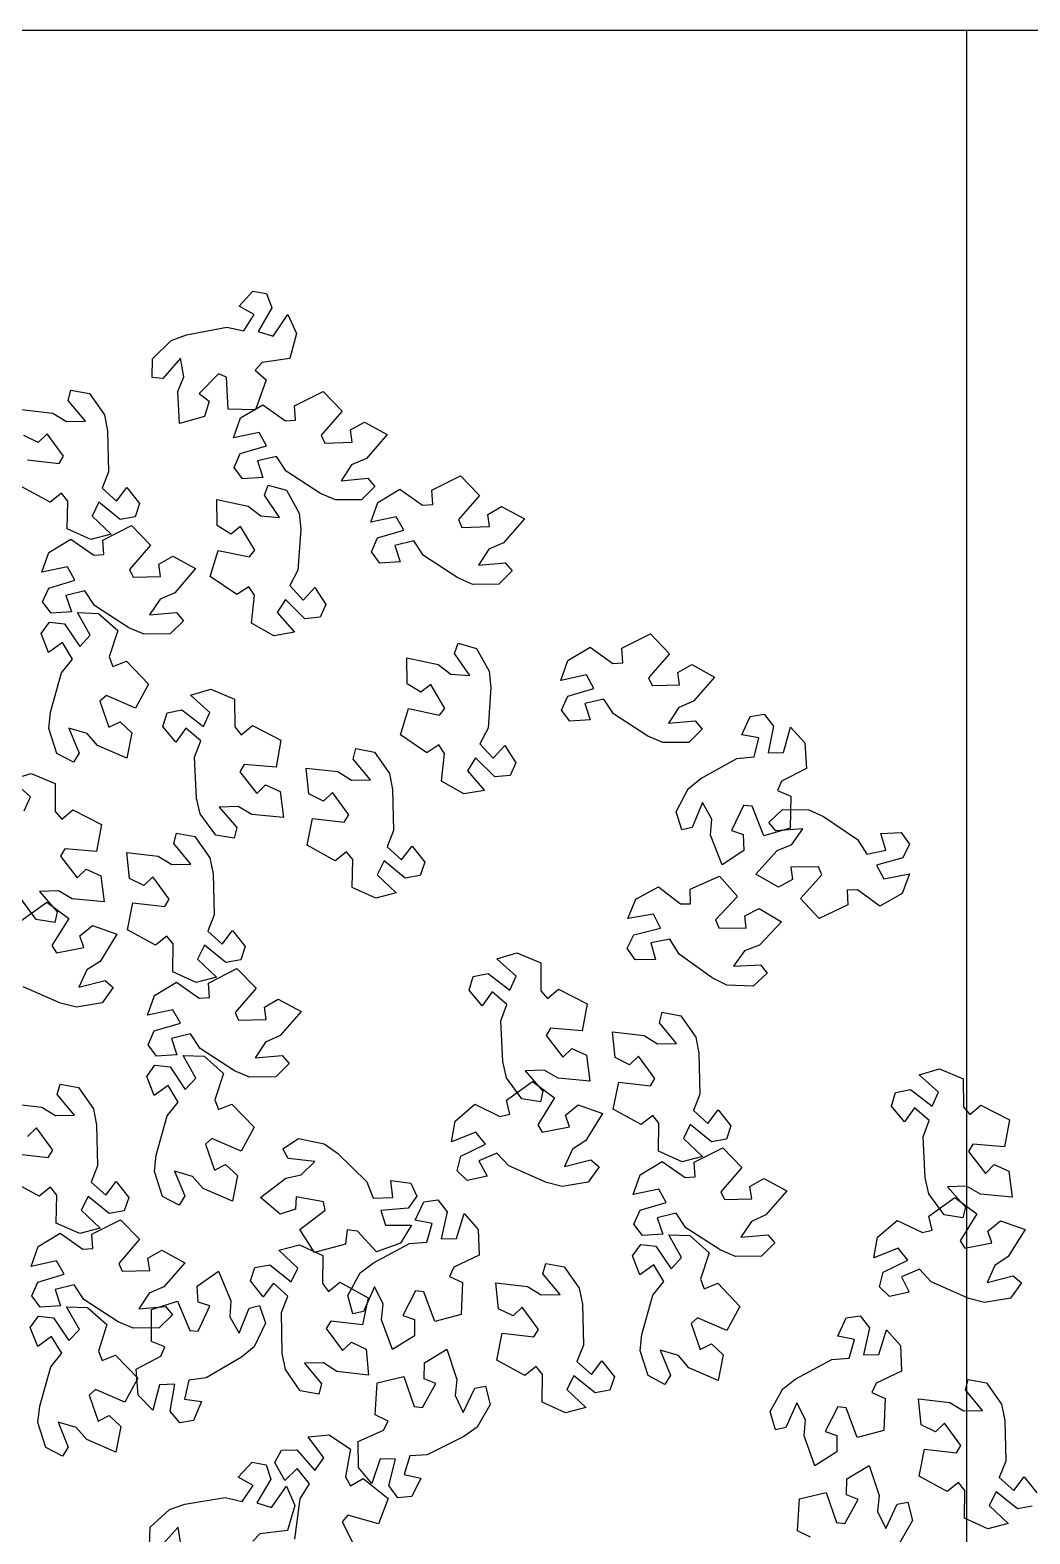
# Model space of a CAD drawing. Header units: millimetres. Extents: x 2004 to 9033, y -135 to 5682.
# Drawn here: x 3125.4 to 3244.9, y 4702.5 to 4882.3 of the extents above; entities that cross this region are included whole.
import ezdxf

# ---------------------------------------------------------------- set-up
doc = ezdxf.new("R2010")
doc.units = ezdxf.units.MM
doc.layers.add('alberi', color=74, linetype='Continuous')

msp = doc.modelspace()

# ---------------------------------------------------------------- linework, layer by layer
for p, q in [((2087.34, 4882.31), (4087.34, 4882.31)), ((3087.34, 4882.31), (3237.34, 4882.31)), ((3237.34, 4882.31), (3237.34, 4582.31))]:
    msp.add_line(p, q)
at = {"layer": 'alberi'}
for points in [[(3140.07, 4843.01), (3142.3, 4845.19), (3144.14, 4845.88), (3148.94, 4846.8), (3150.98, 4846.36), (3152.24, 4848.32), (3150.42, 4849.28), (3152.05, 4851.08), (3153.71, 4850.81), (3154.33, 4849.11), (3154.33, 4849.11), (3152.72, 4846.26), (3154.49, 4845.73), (3156.23, 4848.32), (3157.27, 4846.03), (3156.48, 4843.05), (3153.18, 4842.56), (3152.36, 4841.65), (3153.66, 4840.5), (3153.66, 4840.5), (3152.38, 4836.89), (3149.11, 4837), (3148.91, 4840.81), (3147.96, 4841.2), (3145.66, 4838.84), (3146.84, 4837.94), (3146.29, 4836.1), (3143.29, 4835.27), (3143.1, 4839.08), (3143.83, 4840.84), (3143.42, 4843.08), (3141.31, 4840.64), (3140.03, 4840.76)], [(3165.07, 4826.15), (3161.95, 4826.13), (3160.15, 4826.91), (3156.05, 4829.58), (3154.89, 4831.32), (3152.63, 4830.79), (3153.27, 4828.83), (3150.84, 4828.67), (3149.84, 4830.02), (3150.57, 4831.68), (3150.57, 4831.68), (3153.71, 4832.6), (3152.81, 4834.21), (3149.76, 4833.55), (3150.6, 4835.93), (3153.24, 4837.52), (3155.96, 4835.58), (3157.17, 4835.66), (3157.04, 4837.4), (3157.04, 4837.4), (3160.47, 4839.11), (3162.74, 4836.75), (3160.24, 4833.88), (3160.65, 4832.94), (3163.94, 4833.03), (3163.72, 4834.5), (3165.4, 4835.45), (3168.13, 4833.95), (3165.63, 4831.08), (3163.87, 4830.32), (3162.61, 4828.43), (3165.82, 4828.72), (3166.66, 4827.74)], [(3181.47, 4816.06), (3178.35, 4816.04), (3176.55, 4816.82), (3172.46, 4819.5), (3171.3, 4821.23), (3169.03, 4820.7), (3169.68, 4818.74), (3167.25, 4818.58), (3166.24, 4819.93), (3166.98, 4821.59), (3166.98, 4821.59), (3170.12, 4822.51), (3169.21, 4824.12), (3166.16, 4823.47), (3167, 4825.84), (3169.64, 4827.44), (3172.36, 4825.49), (3173.58, 4825.58), (3173.45, 4827.31), (3173.45, 4827.31), (3176.87, 4829.02), (3179.15, 4826.66), (3176.65, 4823.79), (3177.06, 4822.85), (3180.35, 4822.94), (3180.13, 4824.41), (3181.8, 4825.36), (3184.53, 4823.87), (3182.03, 4821), (3180.28, 4820.23), (3179.02, 4818.34), (3182.23, 4818.63), (3183.07, 4817.65)], [(3156.07, 4827.29), (3157.6, 4824.57), (3157.8, 4822.62), (3157.45, 4817.75), (3156.5, 4815.89), (3158.07, 4814.17), (3159.46, 4815.68), (3160.79, 4813.64), (3160.1, 4812.1), (3158.29, 4811.94), (3158.29, 4811.94), (3155.96, 4814.24), (3154.99, 4812.66), (3157.05, 4810.31), (3154.56, 4809.89), (3151.89, 4811.42), (3152.26, 4814.74), (3151.6, 4815.76), (3150.15, 4814.81), (3150.15, 4814.81), (3146.98, 4816.97), (3147.94, 4820.1), (3151.66, 4819.32), (3152.29, 4820.13), (3150.6, 4822.96), (3149.43, 4822.06), (3147.79, 4823.06), (3147.76, 4826.17), (3151.49, 4825.38), (3153.01, 4824.22), (3155.27, 4824.04), (3153.46, 4826.7), (3153.9, 4827.91)], [(3142.18, 4810.11), (3139.06, 4810.08), (3137.26, 4810.86), (3133.16, 4813.52), (3132, 4815.26), (3129.73, 4814.72), (3130.38, 4812.76), (3127.95, 4812.59), (3126.94, 4813.94), (3127.67, 4815.6), (3127.67, 4815.6), (3130.81, 4816.53), (3129.9, 4818.14), (3126.85, 4817.48), (3127.69, 4819.86), (3130.32, 4821.46), (3133.05, 4819.52), (3134.26, 4819.61), (3134.13, 4821.34), (3134.13, 4821.34), (3137.55, 4823.06), (3139.83, 4820.71), (3137.34, 4817.82), (3137.75, 4816.89), (3141.04, 4816.99), (3140.82, 4818.45), (3142.49, 4819.41), (3145.22, 4817.92), (3142.73, 4815.04), (3140.98, 4814.28), (3139.72, 4812.38), (3142.93, 4812.68), (3143.77, 4811.7)], [(3128.64, 4795.84), (3127.68, 4798.81), (3127.88, 4800.76), (3129.2, 4805.46), (3130.51, 4807.09), (3129.32, 4809.09), (3127.65, 4807.89), (3126.76, 4810.16), (3127.75, 4811.52), (3129.55, 4811.32), (3129.55, 4811.32), (3131.37, 4808.6), (3132.64, 4809.95), (3131.1, 4812.66), (3133.62, 4812.57), (3135.93, 4810.53), (3134.9, 4807.36), (3135.34, 4806.22), (3136.95, 4806.87), (3136.95, 4806.87), (3139.61, 4804.11), (3138.05, 4801.24), (3134.56, 4802.76), (3133.78, 4802.08), (3134.86, 4798.97), (3136.2, 4799.62), (3137.6, 4798.31), (3137, 4795.26), (3133.51, 4796.78), (3132.26, 4798.23), (3130.07, 4798.86), (3131.31, 4795.88), (3130.63, 4794.79)], [(3204.18, 4797.15), (3201.07, 4797.13), (3199.27, 4797.91), (3195.17, 4800.58), (3194.01, 4802.32), (3191.75, 4801.79), (3192.39, 4799.83), (3189.96, 4799.67), (3188.96, 4801.02), (3189.69, 4802.68), (3189.69, 4802.68), (3192.83, 4803.6), (3191.93, 4805.21), (3188.88, 4804.55), (3189.72, 4806.93), (3192.36, 4808.52), (3195.08, 4806.58), (3196.29, 4806.66), (3196.16, 4808.4), (3196.16, 4808.4), (3199.59, 4810.11), (3201.86, 4807.75), (3199.36, 4804.88), (3199.77, 4803.94), (3203.06, 4804.03), (3202.84, 4805.5), (3204.51, 4806.45), (3207.24, 4804.95), (3204.74, 4802.08), (3202.99, 4801.32), (3201.73, 4799.43), (3204.94, 4799.71), (3205.78, 4798.74)], [(3178.78, 4808.38), (3180.32, 4805.66), (3180.51, 4803.71), (3180.17, 4798.83), (3179.21, 4796.97), (3180.78, 4795.25), (3182.18, 4796.77), (3183.5, 4794.72), (3182.81, 4793.19), (3181, 4793.03), (3181, 4793.03), (3178.67, 4795.32), (3177.71, 4793.74), (3179.76, 4791.4), (3177.28, 4790.98), (3174.6, 4792.51), (3174.97, 4795.83), (3174.31, 4796.85), (3172.86, 4795.9), (3172.86, 4795.9), (3169.7, 4798.06), (3170.65, 4801.19), (3174.38, 4800.41), (3175, 4801.22), (3173.32, 4804.05), (3172.14, 4803.14), (3170.5, 4804.14), (3170.48, 4807.25), (3174.2, 4806.47), (3175.72, 4805.3), (3177.98, 4805.13), (3176.17, 4807.79), (3176.62, 4809)], [(3147.63, 4786.07), (3145.78, 4788.59), (3145.35, 4790.5), (3145.11, 4795.38), (3145.83, 4797.34), (3144.07, 4798.86), (3142.87, 4797.19), (3141.3, 4799.06), (3141.81, 4800.67), (3143.58, 4801.05), (3143.58, 4801.05), (3146.17, 4799.05), (3146.94, 4800.73), (3144.62, 4802.81), (3147.04, 4803.53), (3149.88, 4802.33), (3149.91, 4798.99), (3150.68, 4798.05), (3152.01, 4799.17), (3152.01, 4799.17), (3155.41, 4797.41), (3154.84, 4794.18), (3151.04, 4794.51), (3150.52, 4793.63), (3152.54, 4791.02), (3153.59, 4792.07), (3155.34, 4791.27), (3155.74, 4788.18), (3151.95, 4788.52), (3150.3, 4789.49), (3148.03, 4789.4), (3150.15, 4786.97), (3149.85, 4785.71)], [(3202.66, 4788.84), (3204.09, 4791.61), (3205.62, 4792.84), (3209.89, 4795.22), (3211.97, 4795.44), (3212.55, 4797.7), (3210.52, 4798.04), (3211.5, 4800.26), (3213.17, 4800.52), (3214.29, 4799.1), (3214.29, 4799.1), (3213.65, 4795.89), (3215.5, 4795.95), (3216.33, 4798.95), (3218.05, 4797.1), (3218.23, 4794.02), (3215.25, 4792.52), (3214.75, 4791.41), (3216.35, 4790.71), (3216.35, 4790.71), (3216.27, 4786.89), (3213.13, 4785.97), (3211.74, 4789.52), (3210.72, 4789.59), (3209.27, 4786.63), (3210.68, 4786.15), (3210.74, 4784.23), (3208.15, 4782.5), (3206.77, 4786.05), (3206.91, 4787.96), (3205.82, 4789.95), (3204.58, 4786.98), (3203.32, 4786.69)], [(3166.61, 4795.98), (3168.39, 4793.43), (3168.77, 4791.5), (3168.89, 4786.62), (3168.12, 4784.67), (3169.85, 4783.11), (3171.09, 4784.75), (3172.6, 4782.84), (3172.06, 4781.25), (3170.28, 4780.92), (3170.28, 4780.92), (3167.74, 4782.98), (3166.93, 4781.32), (3169.2, 4779.18), (3166.76, 4778.52), (3163.95, 4779.79), (3164.01, 4783.13), (3163.25, 4784.08), (3161.9, 4783), (3161.9, 4783), (3158.54, 4784.85), (3159.19, 4788.06), (3162.98, 4787.63), (3163.52, 4788.5), (3161.57, 4791.16), (3160.49, 4790.14), (3158.76, 4790.98), (3158.44, 4794.07), (3162.23, 4793.65), (3163.85, 4792.63), (3166.12, 4792.67), (3164.06, 4795.15), (3164.39, 4796.4)], [(3215.38, 4789.14), (3218.5, 4789.1), (3220.28, 4788.28), (3224.32, 4785.54), (3225.45, 4783.78), (3227.73, 4784.27), (3227.12, 4786.24), (3229.55, 4786.36), (3230.53, 4784.99), (3229.76, 4783.34), (3229.76, 4783.34), (3226.61, 4782.48), (3227.49, 4780.85), (3230.55, 4781.45), (3229.66, 4779.09), (3226.99, 4777.55), (3224.31, 4779.54), (3223.09, 4779.48), (3223.19, 4777.74), (3223.19, 4777.74), (3219.73, 4776.1), (3217.5, 4778.49), (3220.05, 4781.32), (3219.66, 4782.27), (3216.37, 4782.23), (3216.57, 4780.76), (3214.88, 4779.85), (3212.17, 4781.39), (3214.73, 4784.21), (3216.49, 4784.94), (3217.79, 4786.81), (3214.57, 4786.59), (3213.75, 4787.58)], [(3145.15, 4785.9), (3146.94, 4783.34), (3147.32, 4781.42), (3147.44, 4776.53), (3146.67, 4774.59), (3148.39, 4773.02), (3149.64, 4774.66), (3151.15, 4772.76), (3150.61, 4771.16), (3148.83, 4770.83), (3148.83, 4770.83), (3146.29, 4772.89), (3145.47, 4771.23), (3147.74, 4769.09), (3145.31, 4768.44), (3142.5, 4769.7), (3142.55, 4773.05), (3141.8, 4774), (3140.44, 4772.91), (3140.44, 4772.91), (3137.09, 4774.76), (3137.74, 4777.97), (3141.53, 4777.54), (3142.07, 4778.41), (3140.12, 4781.07), (3139.04, 4780.05), (3137.31, 4780.89), (3136.99, 4783.99), (3140.77, 4783.56), (3142.4, 4782.55), (3144.67, 4782.58), (3142.61, 4785.07), (3142.94, 4786.31)], [(3211.85, 4768.02), (3208.73, 4768.13), (3206.97, 4768.99), (3203, 4771.84), (3201.91, 4773.62), (3199.62, 4773.19), (3200.18, 4771.21), (3197.75, 4771.15), (3196.81, 4772.54), (3197.61, 4774.16), (3197.61, 4774.16), (3200.79, 4774.95), (3199.95, 4776.6), (3196.88, 4776.08), (3197.82, 4778.41), (3200.53, 4779.89), (3203.16, 4777.83), (3204.38, 4777.86), (3204.32, 4779.6), (3204.32, 4779.6), (3207.82, 4781.16), (3209.99, 4778.71), (3207.37, 4775.94), (3207.74, 4774.99), (3211.03, 4774.94), (3210.87, 4776.42), (3212.58, 4777.29), (3215.25, 4775.68), (3212.62, 4772.92), (3210.84, 4772.24), (3209.5, 4770.4), (3212.72, 4770.55), (3213.52, 4769.54)], [(3184.22, 4754.55), (3182.37, 4757.06), (3181.95, 4758.98), (3181.71, 4763.86), (3182.43, 4765.82), (3180.66, 4767.34), (3179.46, 4765.67), (3177.9, 4767.54), (3178.4, 4769.15), (3180.18, 4769.52), (3180.18, 4769.52), (3182.77, 4767.52), (3183.54, 4769.21), (3181.22, 4771.29), (3183.63, 4772), (3186.47, 4770.81), (3186.5, 4767.46), (3187.28, 4766.53), (3188.61, 4767.65), (3188.61, 4767.65), (3192, 4765.89), (3191.43, 4762.66), (3187.64, 4762.99), (3187.12, 4762.11), (3189.13, 4759.5), (3190.19, 4760.54), (3191.94, 4759.75), (3192.33, 4756.66), (3188.54, 4757), (3186.9, 4757.97), (3184.63, 4757.88), (3186.74, 4755.45), (3186.45, 4754.19)], [(3154.8, 4757.15), (3151.68, 4757.13), (3149.88, 4757.9), (3145.78, 4760.57), (3144.61, 4762.3), (3142.35, 4761.76), (3143, 4759.81), (3140.57, 4759.64), (3139.56, 4760.99), (3140.29, 4762.65), (3140.29, 4762.65), (3143.43, 4763.57), (3142.52, 4765.18), (3139.47, 4764.52), (3140.31, 4766.9), (3142.94, 4768.5), (3145.67, 4766.56), (3146.88, 4766.65), (3146.75, 4768.38), (3146.75, 4768.38), (3150.17, 4770.1), (3152.45, 4767.75), (3149.96, 4764.87), (3150.37, 4763.93), (3153.66, 4764.03), (3153.44, 4765.5), (3155.11, 4766.45), (3157.84, 4764.96), (3155.35, 4762.09), (3153.59, 4761.32), (3152.34, 4759.43), (3155.55, 4759.72), (3156.39, 4758.75)], [(3203.2, 4764.46), (3204.99, 4761.9), (3205.37, 4759.98), (3205.49, 4755.09), (3204.71, 4753.15), (3206.44, 4751.59), (3207.69, 4753.23), (3209.2, 4751.32), (3208.66, 4749.73), (3206.87, 4749.39), (3206.87, 4749.39), (3204.33, 4751.46), (3203.52, 4749.79), (3205.79, 4747.66), (3203.36, 4747), (3200.55, 4748.27), (3200.6, 4751.61), (3199.85, 4752.56), (3198.49, 4751.47), (3198.49, 4751.47), (3195.14, 4753.32), (3195.79, 4756.53), (3199.58, 4756.11), (3200.12, 4756.98), (3198.17, 4759.63), (3197.09, 4758.62), (3195.36, 4759.46), (3195.04, 4762.55), (3198.82, 4762.12), (3200.44, 4761.11), (3202.71, 4761.15), (3200.66, 4763.63), (3200.99, 4764.88)], [(3141.26, 4742.88), (3140.3, 4745.85), (3140.5, 4747.8), (3141.82, 4752.51), (3143.13, 4754.13), (3141.94, 4756.14), (3140.27, 4754.93), (3139.38, 4757.2), (3140.37, 4758.57), (3142.17, 4758.36), (3142.17, 4758.36), (3143.99, 4755.64), (3145.26, 4756.99), (3143.72, 4759.7), (3146.24, 4759.62), (3148.55, 4757.58), (3147.52, 4754.4), (3147.96, 4753.27), (3149.57, 4753.91), (3149.57, 4753.91), (3152.23, 4751.16), (3150.67, 4748.28), (3147.18, 4749.8), (3146.4, 4749.13), (3147.48, 4746.02), (3148.81, 4746.67), (3150.22, 4745.36), (3149.62, 4742.31), (3146.13, 4743.83), (3144.87, 4745.27), (3142.69, 4745.9), (3143.93, 4742.93), (3143.25, 4741.83)], [(3234.7, 4740.68), (3232.85, 4743.19), (3232.42, 4745.11), (3232.18, 4749.99), (3232.91, 4751.95), (3231.14, 4753.47), (3229.94, 4751.8), (3228.38, 4753.67), (3228.88, 4755.28), (3230.65, 4755.65), (3230.65, 4755.65), (3233.24, 4753.66), (3234.02, 4755.34), (3231.69, 4757.42), (3234.11, 4758.13), (3236.95, 4756.94), (3236.98, 4753.59), (3237.76, 4752.66), (3239.08, 4753.78), (3239.08, 4753.78), (3242.48, 4752.02), (3241.91, 4748.79), (3238.12, 4749.12), (3237.6, 4748.24), (3239.61, 4745.63), (3240.66, 4746.67), (3242.41, 4745.88), (3242.81, 4742.79), (3239.02, 4743.13), (3237.37, 4744.1), (3235.1, 4744.01), (3237.22, 4741.58), (3236.92, 4740.32)], [(3192.12, 4744.58), (3189.04, 4744.06), (3187.14, 4744.53), (3182.67, 4746.51), (3181.24, 4748.03), (3179.09, 4747.14), (3180.05, 4745.31), (3177.68, 4744.76), (3176.47, 4745.93), (3176.92, 4747.68), (3176.92, 4747.68), (3179.87, 4749.1), (3178.71, 4750.54), (3175.81, 4749.4), (3176.26, 4751.88), (3178.6, 4753.88), (3181.6, 4752.41), (3182.79, 4752.69), (3182.38, 4754.38), (3182.38, 4754.38), (3185.48, 4756.62), (3188.11, 4754.66), (3186.11, 4751.42), (3186.66, 4750.56), (3189.9, 4751.19), (3189.44, 4752.6), (3190.94, 4753.81), (3193.87, 4752.78), (3191.87, 4749.54), (3190.27, 4748.5), (3189.33, 4746.43), (3192.45, 4747.23), (3193.44, 4746.41)], [(3157.54, 4749.78), (3160.59, 4749.17), (3162.2, 4748.04), (3165.67, 4744.6), (3166.46, 4742.67), (3168.78, 4742.73), (3168.55, 4744.78), (3170.96, 4744.45), (3171.67, 4742.92), (3170.62, 4741.45), (3170.62, 4741.45), (3167.36, 4741.18), (3167.92, 4739.42), (3171.04, 4739.44), (3169.73, 4737.29), (3166.83, 4736.26), (3164.56, 4738.71), (3163.35, 4738.87), (3163.13, 4737.15), (3163.13, 4737.15), (3159.43, 4736.16), (3157.67, 4738.93), (3160.7, 4741.24), (3160.49, 4742.24), (3157.25, 4742.81), (3157.17, 4741.33), (3155.34, 4740.74), (3152.97, 4742.75), (3155.99, 4745.06), (3157.86, 4745.46), (3159.48, 4747.05), (3156.28, 4747.42), (3155.65, 4748.55)], [(3212.85, 4735.72), (3209.73, 4735.69), (3207.93, 4736.47), (3203.83, 4739.13), (3202.66, 4740.87), (3200.4, 4740.33), (3201.05, 4738.37), (3198.62, 4738.2), (3197.61, 4739.55), (3198.34, 4741.21), (3198.34, 4741.21), (3201.48, 4742.14), (3200.57, 4743.75), (3197.52, 4743.09), (3198.36, 4745.46), (3200.99, 4747.06), (3203.72, 4745.13), (3204.93, 4745.21), (3204.8, 4746.95), (3204.8, 4746.95), (3208.22, 4748.67), (3210.5, 4746.31), (3208.01, 4743.43), (3208.42, 4742.49), (3211.71, 4742.6), (3211.48, 4744.06), (3213.15, 4745.02), (3215.89, 4743.53), (3213.39, 4740.65), (3211.64, 4739.89), (3210.39, 4737.99), (3213.6, 4738.28), (3214.44, 4737.31)], [(3242.6, 4730.71), (3239.52, 4730.19), (3237.62, 4730.66), (3233.15, 4732.64), (3231.72, 4734.16), (3229.57, 4733.27), (3230.52, 4731.44), (3228.15, 4730.89), (3226.94, 4732.06), (3227.4, 4733.81), (3227.4, 4733.81), (3230.35, 4735.23), (3229.19, 4736.67), (3226.29, 4735.53), (3226.73, 4738.01), (3229.08, 4740.01), (3232.08, 4738.54), (3233.26, 4738.82), (3232.85, 4740.51), (3232.85, 4740.51), (3235.96, 4742.75), (3238.58, 4740.79), (3236.59, 4737.55), (3237.14, 4736.69), (3240.37, 4737.32), (3239.92, 4738.73), (3241.41, 4739.94), (3244.35, 4738.91), (3242.35, 4735.67), (3240.74, 4734.63), (3239.81, 4732.56), (3242.93, 4733.36), (3243.92, 4732.54)], [(3163.42, 4731.01), (3164.91, 4733.74), (3166.47, 4734.94), (3170.79, 4737.23), (3172.87, 4737.4), (3173.5, 4739.64), (3171.48, 4740.02), (3172.51, 4742.23), (3174.18, 4742.45), (3175.27, 4741.01), (3175.27, 4741.01), (3174.56, 4737.81), (3176.41, 4737.83), (3177.31, 4740.81), (3178.98, 4738.93), (3179.1, 4735.84), (3176.08, 4734.4), (3175.57, 4733.3), (3177.14, 4732.58), (3177.14, 4732.58), (3176.98, 4728.75), (3173.82, 4727.9), (3172.51, 4731.48), (3171.49, 4731.58), (3169.98, 4728.65), (3171.37, 4728.14), (3171.39, 4726.21), (3168.76, 4724.55), (3167.46, 4728.13), (3167.65, 4730.03), (3166.6, 4732.05), (3165.3, 4729.1), (3164.03, 4728.84)], [(3140.88, 4727.14), (3137.76, 4727.11), (3135.96, 4727.89), (3131.86, 4730.55), (3130.7, 4732.29), (3128.43, 4731.75), (3129.08, 4729.8), (3126.65, 4729.62), (3125.64, 4730.97), (3126.38, 4732.63), (3126.38, 4732.63), (3129.51, 4733.56), (3128.6, 4735.17), (3125.56, 4734.51), (3126.39, 4736.89), (3129.03, 4738.49), (3131.75, 4736.55), (3132.96, 4736.64), (3132.83, 4738.37), (3132.83, 4738.37), (3136.25, 4740.09), (3138.53, 4737.74), (3136.04, 4734.86), (3136.45, 4733.92), (3139.74, 4734.02), (3139.52, 4735.49), (3141.19, 4736.44), (3143.92, 4734.95), (3141.43, 4732.08), (3139.68, 4731.31), (3138.42, 4729.42), (3141.63, 4729.71), (3142.48, 4728.73)], [(3199.3, 4721.45), (3198.35, 4724.41), (3198.55, 4726.36), (3199.87, 4731.07), (3201.18, 4732.7), (3199.99, 4734.7), (3198.32, 4733.5), (3197.43, 4735.77), (3198.42, 4737.13), (3200.22, 4736.93), (3200.22, 4736.93), (3202.04, 4734.21), (3203.31, 4735.56), (3201.77, 4738.27), (3204.29, 4738.18), (3206.6, 4736.14), (3205.56, 4732.96), (3206.01, 4731.83), (3207.62, 4732.48), (3207.62, 4732.48), (3210.28, 4729.72), (3208.72, 4726.85), (3205.22, 4728.36), (3204.45, 4727.69), (3205.53, 4724.58), (3206.86, 4725.23), (3208.27, 4723.92), (3207.67, 4720.87), (3204.18, 4722.39), (3202.92, 4723.84), (3200.74, 4724.47), (3201.98, 4721.49), (3201.3, 4720.4)], [(3157.73, 4719.63), (3155.95, 4722.19), (3155.58, 4724.12), (3155.47, 4729.01), (3156.25, 4730.95), (3154.53, 4732.51), (3153.28, 4730.88), (3151.77, 4732.79), (3152.32, 4734.38), (3154.11, 4734.71), (3154.11, 4734.71), (3156.64, 4732.64), (3157.46, 4734.3), (3155.19, 4736.45), (3157.63, 4737.09), (3160.44, 4735.81), (3160.37, 4732.47), (3161.12, 4731.52), (3162.48, 4732.6), (3162.48, 4732.6), (3165.83, 4730.74), (3165.16, 4727.53), (3161.38, 4727.97), (3160.84, 4727.1), (3162.77, 4724.44), (3163.86, 4725.45), (3165.59, 4724.61), (3165.9, 4721.51), (3162.11, 4721.95), (3160.49, 4722.97), (3158.22, 4722.94), (3160.27, 4720.45), (3159.94, 4719.21)], [(3153.59, 4727.7), (3152.21, 4724.9), (3150.71, 4723.64), (3146.49, 4721.17), (3144.42, 4720.91), (3143.89, 4718.64), (3145.92, 4718.34), (3144.98, 4716.1), (3143.33, 4715.8), (3142.17, 4717.2), (3142.17, 4717.2), (3142.75, 4720.42), (3140.9, 4720.33), (3140.13, 4717.31), (3138.38, 4719.12), (3138.13, 4722.2), (3141.08, 4723.76), (3141.55, 4724.88), (3139.94, 4725.54), (3139.94, 4725.54), (3139.94, 4729.37), (3143.06, 4730.35), (3144.52, 4726.84), (3145.55, 4726.78), (3146.93, 4729.77), (3145.52, 4730.23), (3145.42, 4732.15), (3147.97, 4733.92), (3149.42, 4730.4), (3149.32, 4728.49), (3150.45, 4726.52), (3151.63, 4729.52), (3152.88, 4729.84)], [(3189.28, 4734.45), (3191.07, 4731.89), (3191.45, 4729.97), (3191.57, 4725.08), (3190.8, 4723.14), (3192.53, 4721.58), (3193.77, 4723.22), (3195.28, 4721.31), (3194.74, 4719.72), (3192.96, 4719.38), (3192.96, 4719.38), (3190.42, 4721.44), (3189.6, 4719.78), (3191.87, 4717.64), (3189.44, 4716.99), (3186.63, 4718.26), (3186.69, 4721.6), (3185.93, 4722.55), (3184.58, 4721.46), (3184.58, 4721.46), (3181.22, 4723.31), (3181.87, 4726.52), (3185.66, 4726.1), (3186.2, 4726.97), (3184.25, 4729.62), (3183.17, 4728.61), (3181.44, 4729.45), (3181.12, 4732.54), (3184.9, 4732.11), (3186.53, 4731.1), (3188.8, 4731.14), (3186.74, 4733.62), (3187.07, 4734.87)], [(3127.34, 4712.87), (3126.38, 4715.84), (3126.59, 4717.79), (3127.91, 4722.49), (3129.22, 4724.12), (3128.02, 4726.12), (3126.35, 4724.92), (3125.47, 4727.19), (3126.45, 4728.55), (3128.26, 4728.35), (3128.26, 4728.35), (3130.08, 4725.63), (3131.34, 4726.98), (3129.8, 4729.69), (3132.32, 4729.6), (3134.63, 4727.57), (3133.6, 4724.39), (3134.04, 4723.26), (3135.66, 4723.9), (3135.66, 4723.9), (3138.32, 4721.14), (3136.75, 4718.27), (3133.26, 4719.79), (3132.49, 4719.11), (3133.57, 4716), (3134.9, 4716.66), (3136.3, 4715.35), (3135.7, 4712.29), (3132.21, 4713.82), (3130.96, 4715.26), (3128.78, 4715.89), (3130.01, 4712.91), (3129.33, 4711.82)], [(3213.9, 4717.14), (3215.39, 4719.87), (3216.94, 4721.07), (3221.26, 4723.36), (3223.35, 4723.53), (3223.98, 4725.77), (3221.96, 4726.16), (3222.99, 4728.36), (3224.66, 4728.58), (3225.75, 4727.14), (3225.75, 4727.14), (3225.03, 4723.94), (3226.89, 4723.96), (3227.79, 4726.94), (3229.46, 4725.06), (3229.58, 4721.97), (3226.56, 4720.54), (3226.04, 4719.43), (3227.62, 4718.71), (3227.62, 4718.71), (3227.46, 4714.88), (3224.3, 4714.03), (3222.99, 4717.61), (3221.97, 4717.71), (3220.46, 4714.78), (3221.85, 4714.27), (3221.87, 4712.34), (3219.24, 4710.68), (3217.94, 4714.26), (3218.12, 4716.16), (3217.08, 4718.18), (3215.77, 4715.23), (3214.51, 4714.97)], [(3180.43, 4718), (3178.87, 4715.3), (3177.29, 4714.15), (3172.91, 4711.97), (3170.82, 4711.85), (3170.14, 4709.62), (3172.15, 4709.19), (3171.06, 4707.01), (3169.39, 4706.83), (3168.33, 4708.3), (3168.33, 4708.3), (3169.13, 4711.47), (3167.28, 4711.51), (3166.3, 4708.55), (3164.68, 4710.47), (3164.64, 4713.56), (3167.69, 4714.92), (3168.23, 4716.01), (3166.67, 4716.77), (3166.67, 4716.77), (3166.93, 4720.59), (3170.11, 4721.36), (3171.33, 4717.75), (3172.34, 4717.63), (3173.93, 4720.52), (3172.55, 4721.07), (3172.58, 4722.99), (3175.25, 4724.59), (3176.46, 4720.98), (3176.23, 4719.08), (3177.22, 4717.04), (3178.6, 4719.96), (3179.87, 4720.19)]]:
    msp.add_lwpolyline(points, close=True, dxfattribs=at)
for points in [[(3124.37, 4836.94), (3128.15, 4836.52), (3129.78, 4835.5), (3132.05, 4835.54), (3129.99, 4838.02), (3130.32, 4839.27), (3132.53, 4838.85), (3134.32, 4836.3), (3134.7, 4834.37), (3134.82, 4829.49), (3134.05, 4827.54), (3135.77, 4825.98), (3137.02, 4827.62), (3138.53, 4825.71), (3137.99, 4824.12), (3136.21, 4823.79), (3136.21, 4823.79), (3133.67, 4825.85), (3132.85, 4824.19), (3135.12, 4822.05), (3132.69, 4821.39), (3129.88, 4822.66), (3129.94, 4826), (3129.18, 4826.95), (3127.83, 4825.87), (3127.83, 4825.87), (3124.47, 4827.72)], [(3125.12, 4830.93), (3128.91, 4830.5), (3129.45, 4831.37), (3127.5, 4834.03), (3126.42, 4833.01), (3124.69, 4833.85)], [(3124.72, 4788.96), (3125.49, 4790.64), (3123.17, 4792.72), (3125.58, 4793.44), (3128.43, 4792.24), (3128.45, 4788.9), (3129.23, 4787.97), (3130.56, 4789.09), (3130.56, 4789.09), (3133.96, 4787.32), (3133.39, 4784.1), (3129.59, 4784.43), (3129.07, 4783.54), (3131.08, 4780.94), (3132.14, 4781.98), (3133.89, 4781.18), (3134.29, 4778.1), (3130.49, 4778.43), (3128.85, 4779.4), (3126.58, 4779.31), (3128.69, 4776.88), (3128.4, 4775.63), (3126.17, 4775.99), (3124.33, 4778.5)], [(3124.33, 4775.81), (3127.43, 4778.06), (3130.06, 4776.1), (3128.06, 4772.86), (3128.62, 4772), (3131.85, 4772.62), (3131.39, 4774.03), (3132.89, 4775.24), (3135.82, 4774.21), (3133.82, 4770.97), (3132.22, 4769.94), (3131.28, 4767.87), (3134.4, 4768.67), (3135.39, 4767.84), (3134.07, 4766.02), (3131, 4765.49), (3129.09, 4765.97), (3124.62, 4767.94)], [(3123.07, 4753.98), (3126.86, 4753.55), (3128.48, 4752.54), (3130.75, 4752.57), (3128.69, 4755.05), (3129.02, 4756.3), (3131.24, 4755.88), (3133.02, 4753.33), (3133.4, 4751.4), (3133.52, 4746.52), (3132.75, 4744.57), (3134.48, 4743.01), (3135.72, 4744.65), (3137.23, 4742.74), (3136.69, 4741.15), (3134.91, 4740.82), (3134.91, 4740.82), (3132.37, 4742.88), (3131.56, 4741.22), (3133.83, 4739.08), (3131.39, 4738.42), (3128.58, 4739.69), (3128.64, 4743.03), (3127.88, 4743.99), (3126.53, 4742.9), (3126.53, 4742.9), (3123.17, 4744.75)], [(3123.83, 4747.96), (3127.61, 4747.53), (3128.15, 4748.4), (3126.21, 4751.06), (3125.12, 4750.04)], [(3245.22, 4705.85), (3243.43, 4705.51), (3243.43, 4705.51), (3240.89, 4707.57), (3240.08, 4705.91), (3242.35, 4703.77), (3239.92, 4703.12), (3237.11, 4704.39), (3237.16, 4707.73), (3236.41, 4708.68), (3235.05, 4707.59), (3235.05, 4707.59), (3231.7, 4709.44), (3232.35, 4712.65), (3236.14, 4712.23), (3236.68, 4713.1), (3234.73, 4715.75), (3233.65, 4714.74), (3231.92, 4715.58), (3231.6, 4718.67), (3235.38, 4718.24), (3237, 4717.23), (3239.27, 4717.27), (3237.22, 4719.75), (3237.55, 4721), (3239.76, 4720.58), (3241.55, 4718.02), (3241.93, 4716.1), (3242.05, 4711.21), (3241.27, 4709.27), (3243, 4707.71), (3244.25, 4709.35), (3245.76, 4707.44)], [(3157.07, 4701.88), (3157.74, 4706.72), (3158.82, 4708.51), (3157.37, 4710.33), (3155.88, 4708.92), (3154.7, 4711.05), (3155.49, 4712.53), (3157.31, 4712.57), (3157.31, 4712.57), (3159.47, 4710.12), (3160.55, 4711.63), (3158.66, 4714.11), (3161.17, 4714.35), (3163.73, 4712.64), (3163.13, 4709.36), (3163.72, 4708.29), (3165.24, 4709.15), (3165.24, 4709.15), (3168.24, 4706.77), (3167.07, 4703.71), (3163.41, 4704.75), (3162.73, 4703.98), (3164.22, 4701.04)], [(3139.7, 4701.08), (3139.81, 4703.33), (3142.09, 4705.45), (3143.94, 4706.09), (3148.77, 4706.89), (3150.8, 4706.39), (3152.11, 4708.32), (3150.31, 4709.32), (3151.99, 4711.09), (3153.64, 4710.77), (3154.22, 4709.05), (3154.22, 4709.05), (3152.53, 4706.25), (3154.29, 4705.68), (3156.09, 4708.22), (3157.08, 4705.9), (3156.21, 4702.94), (3152.89, 4702.53), (3152.05, 4701.65)], [(3218.71, 4702.14), (3217.15, 4702.9), (3217.15, 4702.9), (3217.4, 4706.72), (3220.59, 4707.49), (3221.8, 4703.88), (3222.82, 4703.76), (3224.4, 4706.65), (3223.03, 4707.2), (3223.05, 4709.12), (3225.72, 4710.72), (3226.93, 4707.11), (3226.71, 4705.21), (3227.7, 4703.17), (3229.08, 4706.09), (3230.35, 4706.32), (3230.91, 4704.13), (3229.35, 4701.43)], [(3143.5, 4701.06), (3143.15, 4703.31), (3140.98, 4700.93)]]:
    msp.add_lwpolyline(points, dxfattribs=at)

doc.saveas('drawing.dxf')
